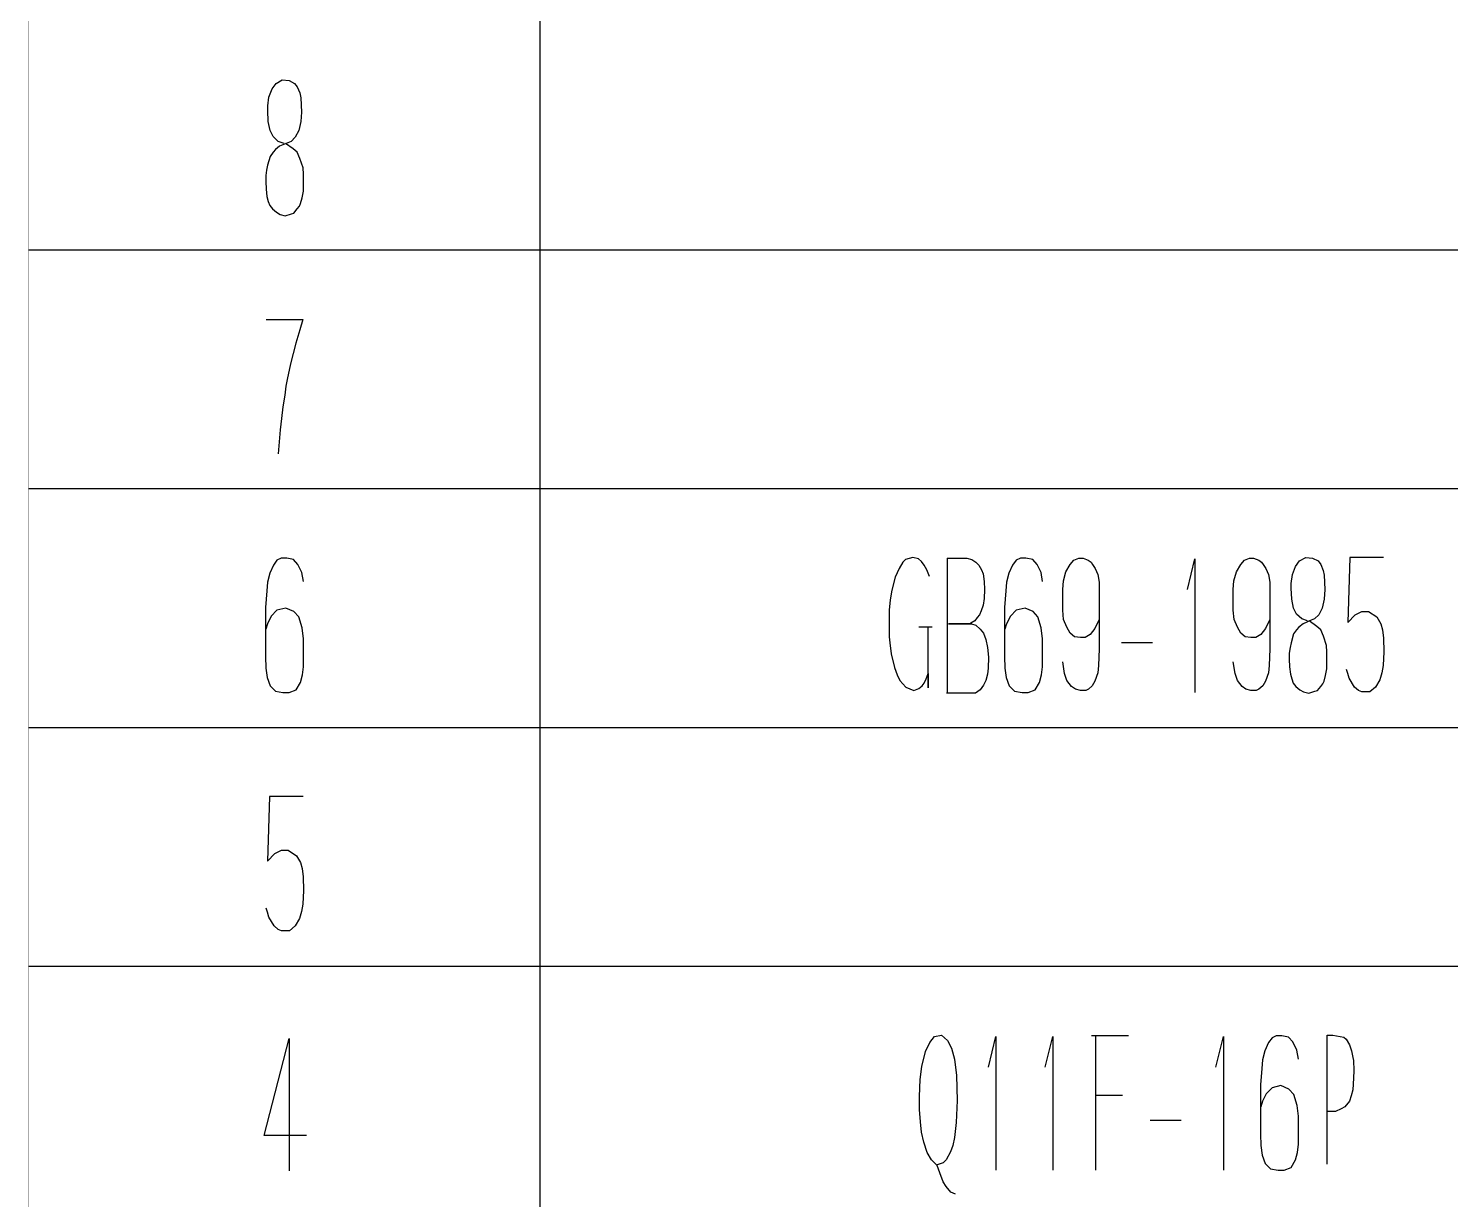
# Model space of a CAD drawing. Extents: x 0 to 2376, y 0 to 3364.
# Drawn here: x 1616 to 1782.7, y 404.6 to 542 of the extents above; entities that cross this region are included whole.
import ezdxf

# ---------------------------------------------------------------- set-up
doc = ezdxf.new("R2010")
doc.units = 0
doc.header["$MEASUREMENT"] = 0
doc.layers.add('6', color=7, linetype='Continuous')
doc.layers.add('9', color=7, linetype='Continuous')

# ---------------------------------------------------------------- blocks, each defined once
blk = doc.blocks.new('BLKENT205')
at = {"layer": '9', "color": 2, "linetype": 'Continuous'}
for p, q in [((1643.63, 412.16), (1646.56, 423.52)), ((1646.56, 423.52), (1646.56, 408)), ((1721.66, 423.04), (1722.21, 423.76)), ((1722.21, 423.76), (1723.05, 423.92)), ((1723.05, 423.92), (1723.75, 423.28)), ((1728.54, 420.16), (1729.42, 423.76)), ((1729.42, 423.76), (1729.42, 408.08)), ((1735.2, 420.16), (1736.09, 423.76)), ((1736.09, 423.76), (1736.09, 408.08)), ((1744.98, 423.84), (1740.61, 423.84)), ((1741.11, 423.84), (1741.11, 408.08)), ((1755.2, 420.16), (1756.09, 423.76)), ((1756.09, 423.76), (1756.09, 408.08)), ((1761.79, 423.6), (1761.37, 423.04)), ((1762.29, 423.84), (1761.79, 423.6)), ((1762.94, 423.84), (1762.29, 423.84)), ((1763.73, 423.68), (1762.94, 423.84)), ((1764.25, 423.12), (1763.73, 423.68)), ((1768.25, 408.8), (1768.25, 423.92)), ((1768.25, 423.92), (1768.93, 423.92)), ((1768.93, 423.92), (1770.21, 423.68)), ((1770.21, 423.68), (1770.47, 423.44)), ((1720.72, 420.24), (1721.16, 422)), ((1721.16, 422), (1721.66, 423.04)), ((1723.75, 423.28), (1724.2, 422.4)), ((1724.2, 422.4), (1724.56, 421.12)), ((1760.95, 422.08), (1760.67, 421.04)), ((1761.37, 423.04), (1760.95, 422.08)), ((1764.72, 422.16), (1764.25, 423.12)), ((1764.9, 421.12), (1764.72, 422.16)), ((1770.47, 423.44), (1770.86, 422.8)), ((1770.86, 422.8), (1771.12, 422.08)), ((1771.12, 422.08), (1771.28, 421.28)), ((1720.54, 418.72), (1720.72, 420.24)), ((1724.56, 421.12), (1724.8, 419.2)), ((1760.67, 421.04), (1760.59, 420)), ((1771.28, 421.28), (1771.33, 420.96)), ((1771.33, 420.96), (1771.39, 419.76)), ((1720.46, 416.72), (1720.54, 418.72)), ((1724.8, 419.2), (1724.88, 416.24)), ((1760.59, 420), (1760.43, 418.08)), ((1771.36, 418.88), (1771.25, 417.52)), ((1771.39, 419.76), (1771.36, 418.88)), ((1741.11, 416.88), (1744.25, 416.88)), ((1760.43, 418.08), (1760.43, 412.32)), ((1761.11, 417.04), (1760.67, 416.16)), ((1761.79, 417.76), (1761.11, 417.04)), ((1762.84, 418), (1761.79, 417.76)), ((1763.78, 417.6), (1762.84, 418)), ((1764.35, 416.96), (1763.78, 417.6)), ((1764.74, 415.68), (1764.35, 416.96)), ((1771.25, 417.52), (1771.07, 416.8)), ((1720.46, 415.2), (1720.46, 416.72)), ((1720.56, 413.76), (1720.46, 415.2)), ((1724.88, 416.24), (1724.77, 413.68)), ((1760.67, 416.16), (1760.48, 415.52)), ((1764.9, 414.4), (1764.74, 415.68)), ((1769.9, 415.28), (1769.24, 414.96)), ((1770.31, 415.52), (1769.9, 415.28)), ((1770.86, 416.16), (1770.31, 415.52)), ((1771.07, 416.8), (1770.86, 416.16)), ((1720.69, 412.56), (1720.56, 413.76)), ((1724.77, 413.68), (1724.56, 411.92)), ((1751.12, 413.92), (1747.49, 413.92)), ((1764.9, 412.24), (1764.9, 414.4)), ((1769.24, 414.96), (1768.25, 414.96)), ((1648.58, 412.16), (1643.63, 412.16)), ((1720.98, 411.36), (1720.69, 412.56)), ((1724.56, 411.92), (1724.35, 410.96)), ((1760.43, 412.32), (1760.48, 410.96)), ((1764.9, 411.12), (1764.9, 412.24)), ((1721.37, 410.16), (1720.98, 411.36)), ((1724.09, 410.24), (1723.57, 409.28)), ((1724.35, 410.96), (1724.09, 410.24)), ((1760.48, 410.96), (1760.64, 409.84)), ((1764.77, 410.16), (1764.9, 411.12)), ((1721.87, 409.28), (1721.37, 410.16)), ((1722.55, 408.64), (1721.87, 409.28)), ((1723.23, 408.96), (1722.55, 408.72)), ((1722.84, 407.76), (1722.55, 408.64)), ((1723.57, 409.28), (1723.23, 408.96)), ((1760.64, 409.84), (1760.98, 408.88)), ((1760.98, 408.88), (1761.61, 408.24)), ((1764.04, 408.4), (1764.54, 409.28)), ((1764.54, 409.28), (1764.77, 410.16)), ((1723.23, 406.72), (1722.84, 407.76)), ((1761.61, 408.24), (1762.5, 408.08)), ((1762.5, 408.08), (1763.2, 408.08)), ((1763.2, 408.08), (1764.04, 408.4)), ((1723.59, 406.16), (1723.23, 406.72)), ((1724.14, 405.52), (1723.59, 406.16)), ((1724.69, 405.28), (1724.14, 405.52))]:
    blk.add_line(p, q, dxfattribs=at)
blk = doc.blocks.new('BLKENT206')
at = {"layer": '9', "color": 2, "linetype": 'Continuous'}
for p, q in [((1644.24, 451.92), (1644.03, 444.32)), ((1648.21, 451.92), (1644.24, 451.92)), ((1644.03, 444.32), (1644.89, 445.2)), ((1644.89, 445.2), (1645.67, 445.6)), ((1645.67, 445.6), (1646.43, 445.6)), ((1646.43, 445.6), (1647.42, 444.96)), ((1647.42, 444.96), (1647.9, 444.16)), ((1647.9, 444.16), (1648.08, 443.44)), ((1648.08, 443.44), (1648.18, 442.48)), ((1648.18, 442.48), (1648.24, 440.88)), ((1648.24, 440.88), (1648.16, 439.28)), ((1644.03, 438.32), (1643.87, 438.8)), ((1648.16, 439.28), (1648, 438.4)), ((1644.16, 437.76), (1644.03, 438.32)), ((1644.78, 436.72), (1644.16, 437.76)), ((1647.76, 437.6), (1647.24, 436.72)), ((1648, 438.4), (1647.76, 437.6)), ((1645.25, 436.32), (1644.78, 436.72)), ((1645.65, 436.16), (1645.25, 436.32)), ((1646.59, 436.16), (1645.65, 436.16)), ((1647.24, 436.72), (1646.59, 436.16))]:
    blk.add_line(p, q, dxfattribs=at)
blk = doc.blocks.new('BLKENT207')
at = {"layer": '9', "color": 2, "linetype": 'Continuous'}
for p, q in [((1644.71, 479.04), (1644.29, 478.08)), ((1645.12, 479.6), (1644.71, 479.04)), ((1645.62, 479.84), (1645.12, 479.6)), ((1646.27, 479.84), (1645.62, 479.84)), ((1647.06, 479.68), (1646.27, 479.84)), ((1647.58, 479.12), (1647.06, 479.68)), ((1648.05, 478.16), (1647.58, 479.12)), ((1718.07, 478.64), (1717.62, 477.6)), ((1718.51, 479.36), (1718.07, 478.64)), ((1718.82, 479.68), (1718.51, 479.36)), ((1719.66, 479.92), (1718.82, 479.68)), ((1720.34, 479.76), (1719.66, 479.92)), ((1720.68, 479.44), (1720.34, 479.76)), ((1720.99, 479.04), (1720.68, 479.44)), ((1721.31, 478.48), (1720.99, 479.04)), ((1723.71, 479.84), (1725.99, 479.84)), ((1723.76, 464), (1723.76, 479.84)), ((1725.99, 479.84), (1726.59, 479.68)), ((1726.59, 479.68), (1727.06, 479.36)), ((1727.06, 479.36), (1727.42, 479.04)), ((1727.42, 479.04), (1727.71, 478.48)), ((1731.37, 479.04), (1730.95, 478.08)), ((1731.79, 479.6), (1731.37, 479.04)), ((1732.29, 479.84), (1731.79, 479.6)), ((1732.94, 479.84), (1732.29, 479.84)), ((1733.73, 479.68), (1732.94, 479.84)), ((1734.25, 479.12), (1733.73, 479.68)), ((1734.72, 478.16), (1734.25, 479.12)), ((1737.62, 478.24), (1738.12, 479.12)), ((1738.12, 479.12), (1738.56, 479.6)), ((1738.56, 479.6), (1739.16, 479.84)), ((1739.16, 479.84), (1739.63, 479.84)), ((1739.63, 479.84), (1740.24, 479.6)), ((1740.24, 479.6), (1740.58, 479.36)), ((1740.58, 479.36), (1740.76, 479.12)), ((1740.76, 479.12), (1741.07, 478.64)), ((1741.07, 478.64), (1741.36, 477.92)), ((1751.87, 476.16), (1752.76, 479.76)), ((1752.76, 479.76), (1752.76, 464.08)), ((1757.62, 478.24), (1758.12, 479.12)), ((1758.12, 479.12), (1758.56, 479.6)), ((1758.56, 479.6), (1759.16, 479.84)), ((1759.16, 479.84), (1759.63, 479.84)), ((1759.63, 479.84), (1760.24, 479.6)), ((1760.24, 479.6), (1760.57, 479.36)), ((1760.57, 479.36), (1760.76, 479.12)), ((1760.76, 479.12), (1761.07, 478.64)), ((1761.07, 478.64), (1761.36, 477.92)), ((1764.18, 477.92), (1764.55, 478.88)), ((1764.55, 478.88), (1765.02, 479.52)), ((1765.02, 479.52), (1765.75, 479.92)), ((1765.75, 479.92), (1766.54, 479.84)), ((1766.54, 479.84), (1767.19, 479.52)), ((1767.19, 479.52), (1767.5, 479.12)), ((1767.5, 479.12), (1767.79, 478.4)), ((1770.9, 479.92), (1770.69, 472.32)), ((1774.88, 479.92), (1770.9, 479.92)), ((1644, 477.04), (1643.92, 476)), ((1644.29, 478.08), (1644, 477.04)), ((1648.24, 477.12), (1648.05, 478.16)), ((1717.62, 477.6), (1717.2, 476.08)), ((1721.65, 477.68), (1721.31, 478.48)), ((1727.71, 478.48), (1727.92, 478)), ((1727.92, 478), (1728.03, 477.12)), ((1728.03, 477.12), (1728.08, 476.16)), ((1730.67, 477.04), (1730.59, 476)), ((1730.95, 478.08), (1730.67, 477.04)), ((1734.9, 477.12), (1734.72, 478.16)), ((1737.25, 476.16), (1737.33, 477.2)), ((1737.33, 477.2), (1737.62, 478.24)), ((1741.36, 477.92), (1741.52, 477.04)), ((1741.52, 477.04), (1741.54, 476.16)), ((1757.25, 476.16), (1757.33, 477.2)), ((1757.33, 477.2), (1757.62, 478.24)), ((1761.36, 477.92), (1761.52, 477.04)), ((1761.52, 477.04), (1761.54, 476.16)), ((1764.05, 476.88), (1764.18, 477.92)), ((1764.05, 476.32), (1764.05, 476.88)), ((1767.79, 478.4), (1767.92, 477.84)), ((1767.92, 477.84), (1768, 476.16)), ((1643.92, 476), (1643.76, 474.08)), ((1717.2, 476.08), (1717.02, 474.96)), ((1728.08, 476.16), (1728.03, 475.12)), ((1730.59, 476), (1730.43, 474.08)), ((1737.25, 475.04), (1737.25, 476.16)), ((1741.54, 476.16), (1741.54, 472.48)), ((1757.25, 475.04), (1757.25, 476.16)), ((1761.54, 476.16), (1761.54, 472.48)), ((1764.1, 475.04), (1764.05, 476.32)), ((1768, 476.16), (1767.92, 475.04)), ((1643.76, 474.08), (1643.76, 468.32)), ((1645.12, 473.76), (1644.44, 473.04)), ((1646.17, 474), (1645.12, 473.76)), ((1647.11, 473.6), (1646.17, 474)), ((1647.69, 472.96), (1647.11, 473.6)), ((1716.92, 473.76), (1716.89, 472.16)), ((1717.02, 474.96), (1716.92, 473.76)), ((1727.69, 473.68), (1727.5, 473.2)), ((1727.92, 474.32), (1727.69, 473.68)), ((1728.03, 475.12), (1727.92, 474.32)), ((1730.43, 474.08), (1730.43, 468.32)), ((1731.79, 473.76), (1731.11, 473.04)), ((1732.84, 474), (1731.79, 473.76)), ((1733.78, 473.6), (1732.84, 474)), ((1734.35, 472.96), (1733.78, 473.6)), ((1737.25, 473.76), (1737.25, 475.04)), ((1737.36, 472.64), (1737.25, 473.76)), ((1757.25, 473.76), (1757.25, 475.04)), ((1757.36, 472.64), (1757.25, 473.76)), ((1764.31, 474), (1764.1, 475.04)), ((1764.68, 473.28), (1764.31, 474)), ((1767.69, 474), (1767.27, 473.2)), ((1767.92, 475.04), (1767.69, 474)), ((1771.56, 473.2), (1772.34, 473.6)), ((1772.34, 473.6), (1773.1, 473.6)), ((1773.1, 473.6), (1774.09, 472.96)), ((1644, 472.16), (1643.82, 471.52)), ((1644.44, 473.04), (1644, 472.16)), ((1648.08, 471.68), (1647.69, 472.96)), ((1716.89, 472.16), (1716.92, 470.64)), ((1726.38, 472.16), (1723.87, 472.16)), ((1723.87, 472.16), (1726.56, 472.16)), ((1726.46, 472.24), (1726.38, 472.16)), ((1726.93, 472.48), (1726.46, 472.24)), ((1726.56, 472.16), (1727.06, 472)), ((1727.24, 472.88), (1726.93, 472.48)), ((1727.06, 472), (1727.58, 471.52)), ((1727.5, 473.2), (1727.24, 472.88)), ((1730.67, 472.16), (1730.48, 471.52)), ((1731.11, 473.04), (1730.67, 472.16)), ((1734.74, 471.68), (1734.35, 472.96)), ((1737.73, 471.76), (1737.36, 472.64)), ((1741.52, 472.64), (1741.02, 471.6)), ((1741.54, 472.48), (1741.54, 469.2)), ((1757.73, 471.76), (1757.36, 472.64)), ((1761.52, 472.64), (1761.02, 471.6)), ((1761.54, 472.48), (1761.54, 469.2)), ((1765.28, 472.72), (1764.68, 473.28)), ((1765.44, 472.16), (1764.94, 471.76)), ((1765.96, 472.48), (1765.28, 472.72)), ((1766.4, 472.56), (1765.44, 472.16)), ((1767.03, 471.84), (1766.14, 472.48)), ((1766.77, 472.72), (1766.4, 472.56)), ((1767.27, 473.2), (1766.77, 472.72)), ((1770.69, 472.32), (1771.56, 473.2)), ((1774.09, 472.96), (1774.56, 472.16)), ((1774.56, 472.16), (1774.74, 471.44)), ((1648.24, 470.4), (1648.08, 471.68)), ((1648.24, 468.24), (1648.24, 470.4)), ((1716.92, 470.64), (1716.97, 469.92)), ((1721.96, 471.76), (1720.39, 471.76)), ((1721.46, 464.64), (1721.46, 471.68)), ((1727.58, 471.52), (1727.95, 471.04)), ((1727.95, 471.04), (1728.24, 470.32)), ((1728.24, 470.32), (1728.44, 469.36)), ((1734.9, 470.4), (1734.74, 471.68)), ((1734.9, 468.24), (1734.9, 470.4)), ((1738.12, 471.04), (1737.73, 471.76)), ((1738.64, 470.64), (1738.12, 471.04)), ((1739.32, 470.56), (1738.64, 470.64)), ((1739.9, 470.56), (1739.32, 470.56)), ((1740.47, 470.88), (1739.9, 470.56)), ((1741.02, 471.6), (1740.47, 470.88)), ((1758.12, 471.04), (1757.73, 471.76)), ((1758.64, 470.64), (1758.12, 471.04)), ((1759.32, 470.56), (1758.64, 470.64)), ((1759.9, 470.56), (1759.32, 470.56)), ((1760.47, 470.88), (1759.9, 470.56)), ((1761.02, 471.6), (1760.47, 470.88)), ((1764.31, 470.96), (1764.03, 469.92)), ((1764.68, 471.44), (1764.31, 470.96)), ((1764.94, 471.76), (1764.68, 471.44)), ((1767.5, 471.44), (1767.03, 471.84)), ((1767.82, 470.72), (1767.5, 471.44)), ((1768.18, 469.6), (1767.82, 470.72)), ((1774.74, 471.44), (1774.85, 470.48)), ((1774.85, 470.48), (1774.9, 468.88)), ((1716.97, 469.92), (1717.15, 468.64)), ((1717.15, 468.64), (1717.52, 467.04)), ((1728.44, 469.36), (1728.55, 468.24)), ((1741.54, 469.2), (1741.46, 467.28)), ((1747.79, 469.92), (1744.16, 469.92)), ((1761.54, 469.2), (1761.46, 467.28)), ((1763.9, 469.36), (1763.82, 468.72)), ((1763.82, 468.72), (1763.82, 468)), ((1764.03, 469.92), (1763.9, 469.36)), ((1768.23, 468.88), (1768.18, 469.6)), ((1768.23, 467.84), (1768.23, 468.88)), ((1774.9, 468.88), (1774.82, 467.28)), ((1643.76, 468.32), (1643.82, 466.96)), ((1643.82, 466.96), (1643.97, 465.84)), ((1648.1, 466.16), (1648.24, 467.12)), ((1648.24, 467.12), (1648.24, 468.24)), ((1717.52, 467.04), (1717.83, 466.16)), ((1728.52, 466.96), (1728.42, 466.24)), ((1728.55, 468.24), (1728.52, 466.96)), ((1730.43, 468.32), (1730.48, 466.96)), ((1730.48, 466.96), (1730.64, 465.84)), ((1734.77, 466.16), (1734.9, 467.12)), ((1734.9, 467.12), (1734.9, 468.24)), ((1737.46, 466.32), (1737.25, 467.68)), ((1741.46, 467.28), (1741.36, 466.4)), ((1757.46, 466.32), (1757.25, 467.68)), ((1761.46, 467.28), (1761.36, 466.4)), ((1763.82, 468), (1763.84, 467.12)), ((1763.84, 467.12), (1763.95, 466.24)), ((1768.08, 466.08), (1768.23, 466.88)), ((1768.23, 466.88), (1768.23, 467.84)), ((1774.82, 467.28), (1774.67, 466.4)), ((1643.97, 465.84), (1644.31, 464.88)), ((1647.37, 464.4), (1647.87, 465.28)), ((1647.87, 465.28), (1648.1, 466.16)), ((1717.83, 466.16), (1718.14, 465.52)), ((1718.14, 465.52), (1718.85, 464.72)), ((1721.02, 465.2), (1721.25, 465.68)), ((1721.25, 465.68), (1721.46, 466.32)), ((1721.46, 466.32), (1721.46, 464.64)), ((1728.24, 465.52), (1727.97, 464.96)), ((1728.42, 466.24), (1728.24, 465.52)), ((1730.64, 465.84), (1730.98, 464.88)), ((1734.04, 464.4), (1734.54, 465.28)), ((1734.54, 465.28), (1734.77, 466.16)), ((1737.75, 465.52), (1737.46, 466.32)), ((1738.3, 464.8), (1737.75, 465.52)), ((1741.02, 465.44), (1740.71, 464.88)), ((1741.36, 466.4), (1741.02, 465.44)), ((1757.75, 465.52), (1757.46, 466.32)), ((1758.3, 464.8), (1757.75, 465.52)), ((1761.02, 465.44), (1760.71, 464.88)), ((1761.36, 466.4), (1761.02, 465.44)), ((1763.95, 466.24), (1764.1, 465.68)), ((1764.1, 465.68), (1764.29, 465.2)), ((1767.76, 465.12), (1767.9, 465.44)), ((1767.9, 465.44), (1768.08, 466.08)), ((1770.69, 466.32), (1770.54, 466.8)), ((1770.82, 465.76), (1770.69, 466.32)), ((1771.45, 464.72), (1770.82, 465.76)), ((1774.43, 465.6), (1773.91, 464.72)), ((1774.67, 466.4), (1774.43, 465.6)), ((1644.31, 464.88), (1644.94, 464.24)), ((1644.94, 464.24), (1645.83, 464.08)), ((1645.83, 464.08), (1646.54, 464.08)), ((1646.54, 464.08), (1647.37, 464.4)), ((1718.85, 464.72), (1719.79, 464.32)), ((1719.79, 464.32), (1720.39, 464.56)), ((1720.39, 464.56), (1720.76, 464.88)), ((1720.76, 464.88), (1721.02, 465.2)), ((1727.01, 464), (1723.61, 464)), ((1727.56, 464.4), (1727.01, 464)), ((1727.97, 464.96), (1727.56, 464.4)), ((1730.98, 464.88), (1731.61, 464.24)), ((1731.61, 464.24), (1732.5, 464.08)), ((1732.5, 464.08), (1733.2, 464.08)), ((1733.2, 464.08), (1734.04, 464.4)), ((1738.74, 464.48), (1738.3, 464.8)), ((1739.32, 464.32), (1738.74, 464.48)), ((1739.95, 464.32), (1739.32, 464.32)), ((1740.26, 464.48), (1739.95, 464.32)), ((1740.71, 464.88), (1740.26, 464.48)), ((1758.74, 464.48), (1758.3, 464.8)), ((1759.32, 464.32), (1758.74, 464.48)), ((1759.95, 464.32), (1759.32, 464.32)), ((1760.26, 464.48), (1759.95, 464.32)), ((1760.71, 464.88), (1760.26, 464.48)), ((1764.29, 465.2), (1764.6, 464.8)), ((1764.6, 464.8), (1765.05, 464.4)), ((1765.05, 464.4), (1765.49, 464.16)), ((1765.49, 464.16), (1766.09, 464)), ((1766.09, 464), (1766.82, 464.24)), ((1766.82, 464.24), (1767.11, 464.32)), ((1767.11, 464.32), (1767.5, 464.8)), ((1767.5, 464.8), (1767.76, 465.12)), ((1771.92, 464.32), (1771.45, 464.72)), ((1772.31, 464.16), (1771.92, 464.32)), ((1773.25, 464.16), (1772.31, 464.16)), ((1773.91, 464.72), (1773.25, 464.16))]:
    blk.add_line(p, q, dxfattribs=at)
blk = doc.blocks.new('BLKENT208')
at = {"layer": '9', "color": 2, "linetype": 'Continuous'}
for p, q in [((1643.84, 507.84), (1648.16, 507.84)), ((1648.16, 507.84), (1647.79, 506.64)), ((1647.79, 506.64), (1647.35, 505.04)), ((1647.35, 505.04), (1646.72, 502.64)), ((1646.72, 502.64), (1646.33, 500.8)), ((1646.33, 500.8), (1646.17, 500)), ((1646.04, 498.96), (1645.8, 497.6)), ((1646.17, 500), (1646.04, 498.96)), ((1645.8, 497.6), (1645.65, 496.24)), ((1645.65, 496.24), (1645.49, 494.88)), ((1645.49, 494.88), (1645.28, 492.08))]:
    blk.add_line(p, q, dxfattribs=at)
blk = doc.blocks.new('BLKENT209')
at = {"layer": '9', "color": 2, "linetype": 'Continuous'}
for p, q in [((1644.55, 534.88), (1645.02, 535.52)), ((1645.02, 535.52), (1645.75, 535.92)), ((1645.75, 535.92), (1646.54, 535.84)), ((1646.54, 535.84), (1647.19, 535.52)), ((1647.19, 535.52), (1647.5, 535.12)), ((1644.05, 532.88), (1644.18, 533.92)), ((1644.18, 533.92), (1644.55, 534.88)), ((1647.5, 535.12), (1647.79, 534.4)), ((1647.79, 534.4), (1647.92, 533.84)), ((1647.92, 533.84), (1648, 532.16)), ((1644.05, 532.32), (1644.05, 532.88)), ((1644.1, 531.04), (1644.05, 532.32)), ((1648, 532.16), (1647.92, 531.04)), ((1644.31, 530), (1644.1, 531.04)), ((1647.92, 531.04), (1647.69, 530)), ((1644.68, 529.28), (1644.31, 530)), ((1645.28, 528.72), (1644.68, 529.28)), ((1645.96, 528.48), (1645.28, 528.72)), ((1646.77, 528.72), (1646.41, 528.56)), ((1647.27, 529.2), (1646.77, 528.72)), ((1647.69, 530), (1647.27, 529.2)), ((1644.31, 526.96), (1644.03, 525.92)), ((1644.68, 527.44), (1644.31, 526.96)), ((1644.94, 527.76), (1644.68, 527.44)), ((1645.44, 528.16), (1644.94, 527.76)), ((1646.41, 528.56), (1645.44, 528.16)), ((1647.03, 527.84), (1646.14, 528.48)), ((1647.5, 527.44), (1647.03, 527.84)), ((1647.82, 526.72), (1647.5, 527.44)), ((1643.9, 525.36), (1643.82, 524.72)), ((1644.03, 525.92), (1643.9, 525.36)), ((1648.18, 525.6), (1647.82, 526.72)), ((1648.24, 524.88), (1648.18, 525.6)), ((1643.82, 524.72), (1643.82, 524)), ((1643.82, 524), (1643.84, 523.12)), ((1648.24, 523.84), (1648.24, 524.88)), ((1648.24, 522.88), (1648.24, 523.84)), ((1643.84, 523.12), (1643.95, 522.24)), ((1643.95, 522.24), (1644.1, 521.68)), ((1647.9, 521.44), (1648.08, 522.08)), ((1648.08, 522.08), (1648.24, 522.88)), ((1644.1, 521.68), (1644.29, 521.2)), ((1644.29, 521.2), (1644.6, 520.8)), ((1644.6, 520.8), (1645.05, 520.4)), ((1645.05, 520.4), (1645.49, 520.16)), ((1646.09, 520), (1646.82, 520.24)), ((1646.82, 520.24), (1647.11, 520.32)), ((1647.11, 520.32), (1647.5, 520.8)), ((1647.5, 520.8), (1647.76, 521.12)), ((1647.76, 521.12), (1647.9, 521.44)), ((1645.49, 520.16), (1646.09, 520))]:
    blk.add_line(p, q, dxfattribs=at)
blk = doc.blocks.new('BLKENT201')
at = {"layer": '9'}
for name in ['BLKENT209', 'BLKENT208', 'BLKENT207', 'BLKENT206', 'BLKENT205']:
    blk.add_blockref(name, (0, 0), dxfattribs=at)
blk = doc.blocks.new('BLKENT184')
at = {"layer": '9', "color": 1, "linetype": 'Continuous'}
for p, q in [((1676, 280), (1676, 1664)), ((1616, 516), (2336, 516)), ((1616, 488), (2336, 488)), ((1616, 460), (2336, 460)), ((1616, 432), (2336, 432))]:
    blk.add_line(p, q, dxfattribs=at)
at = {"layer": '9', "color": 7, "linetype": 'Continuous', "const_width": 0.03}
blk.add_lwpolyline([(1616, 280), (1616, 1664)], dxfattribs=at)
at = {"layer": '9'}
blk.add_blockref('BLKENT201', (0, 0), dxfattribs=at)

msp = doc.modelspace()

# ---------------------------------------------------------------- block references
at = {"layer": '6'}
msp.add_blockref('BLKENT184', (0, 0), dxfattribs=at)

doc.saveas('drawing.dxf')
